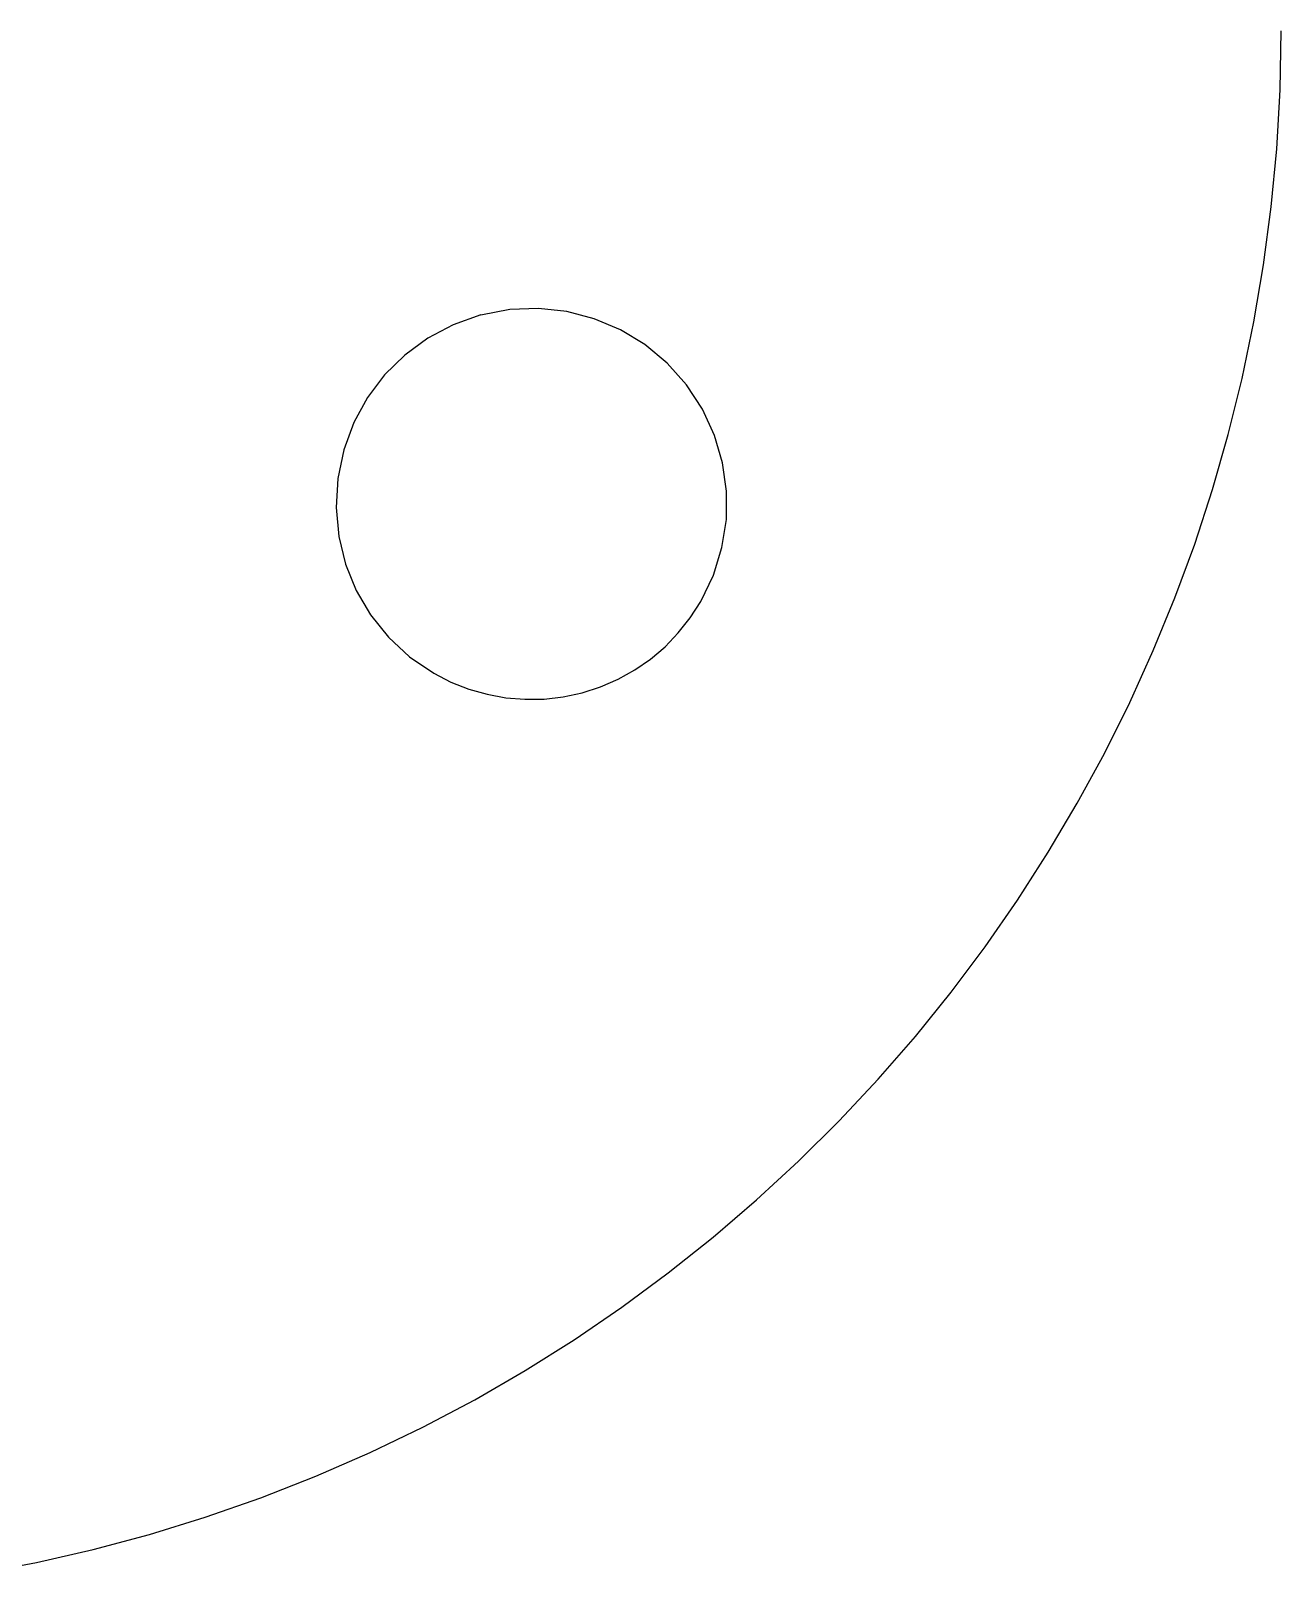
# Model space of a CAD drawing. Extents: x -1 to 307, y 59 to 2706.
# Drawn here: x 184.4 to 307.2, y 2401 to 2552.4 of the extents above; entities that cross this region are included whole.
import ezdxf

# ---------------------------------------------------------------- set-up
doc = ezdxf.new("R2010")
doc.units = 0

msp = doc.modelspace()

# ---------------------------------------------------------------- linework, layer by layer
at = {"layer": 'Layer_1'}
for p, q in [((307.130693, 2546.612445), (307.2398, 2552.418)), ((307.130693, 2546.612445), (307.2398, 2552.418)), ((307.130693, 2546.612445), (307.2398, 2552.418)), ((307.130693, 2546.612445), (307.2398, 2552.418)), ((307.130693, 2546.612445), (307.2398, 2552.418)), ((307.130693, 2546.612445), (307.2398, 2552.418)), ((307.130693, 2546.612445), (307.2398, 2552.418)), ((307.130693, 2546.612445), (307.2398, 2552.418)), ((306.805504, 2540.847517), (307.130693, 2546.612445)), ((306.805504, 2540.847517), (307.130693, 2546.612445)), ((306.805504, 2540.847517), (307.130693, 2546.612445)), ((306.805504, 2540.847517), (307.130693, 2546.612445)), ((306.805504, 2540.847517), (307.130693, 2546.612445)), ((306.805504, 2540.847517), (307.130693, 2546.612445)), ((306.805504, 2540.847517), (307.130693, 2546.612445)), ((306.805504, 2540.847517), (307.130693, 2546.612445)), ((306.267426, 2535.127998), (306.805504, 2540.847517)), ((306.267426, 2535.127998), (306.805504, 2540.847517)), ((306.267426, 2535.127998), (306.805504, 2540.847517)), ((306.267426, 2535.127998), (306.805504, 2540.847517)), ((306.267426, 2535.127998), (306.805504, 2540.847517)), ((306.267426, 2535.127998), (306.805504, 2540.847517)), ((306.267426, 2535.127998), (306.805504, 2540.847517)), ((306.267426, 2535.127998), (306.805504, 2540.847517)), ((305.519657, 2529.45867), (306.267426, 2535.127998)), ((305.519657, 2529.45867), (306.267426, 2535.127998)), ((305.519657, 2529.45867), (306.267426, 2535.127998)), ((305.519657, 2529.45867), (306.267426, 2535.127998)), ((305.519657, 2529.45867), (306.267426, 2535.127998)), ((305.519657, 2529.45867), (306.267426, 2535.127998)), ((305.519657, 2529.45867), (306.267426, 2535.127998)), ((305.519657, 2529.45867), (306.267426, 2535.127998)), ((304.56539, 2523.844316), (305.519657, 2529.45867)), ((304.56539, 2523.844316), (305.519657, 2529.45867)), ((304.56539, 2523.844316), (305.519657, 2529.45867)), ((304.56539, 2523.844316), (305.519657, 2529.45867)), ((304.56539, 2523.844316), (305.519657, 2529.45867)), ((304.56539, 2523.844316), (305.519657, 2529.45867)), ((304.56539, 2523.844316), (305.519657, 2529.45867)), ((304.56539, 2523.844316), (305.519657, 2529.45867)), ((228.633, 2524.52), (225.916533, 2523.569524)), ((228.633, 2524.52), (225.916533, 2523.569524)), ((228.633, 2524.52), (225.916533, 2523.569524)), ((228.633, 2524.52), (225.916533, 2523.569524)), ((228.633, 2524.52), (225.916533, 2523.569524)), ((228.633, 2524.52), (225.916533, 2523.569524)), ((228.633, 2524.52), (225.916533, 2523.569524)), ((228.633, 2524.52), (225.916533, 2523.569524)), ((231.461079, 2525.052664), (228.6333, 2524.51757)), ((231.461079, 2525.052664), (228.6333, 2524.51757)), ((231.461079, 2525.052664), (228.6333, 2524.51757)), ((231.461079, 2525.052664), (228.6333, 2524.51757)), ((231.461079, 2525.052664), (228.6333, 2524.51757)), ((231.461079, 2525.052664), (228.6333, 2524.51757)), ((231.461079, 2525.052664), (228.6333, 2524.51757)), ((231.461079, 2525.052664), (228.6333, 2524.51757)), ((234.289546, 2525.160382), (231.461079, 2525.052664)), ((234.289546, 2525.160382), (231.461079, 2525.052664)), ((234.289546, 2525.160382), (231.461079, 2525.052664)), ((234.289546, 2525.160382), (231.461079, 2525.052664)), ((234.289546, 2525.160382), (231.461079, 2525.052664)), ((234.289546, 2525.160382), (231.461079, 2525.052664)), ((234.289546, 2525.160382), (231.461079, 2525.052664)), ((234.289546, 2525.160382), (231.461079, 2525.052664)), ((237.075133, 2524.855513), (234.289546, 2525.160382)), ((237.075133, 2524.855513), (234.289546, 2525.160382)), ((237.075133, 2524.855513), (234.289546, 2525.160382)), ((237.075133, 2524.855513), (234.289546, 2525.160382)), ((237.075133, 2524.855513), (234.289546, 2525.160382)), ((237.075133, 2524.855513), (234.289546, 2525.160382)), ((237.075133, 2524.855513), (234.289546, 2525.160382)), ((237.075133, 2524.855513), (234.289546, 2525.160382)), ((239.774272, 2524.152846), (237.075133, 2524.855513)), ((239.774272, 2524.152846), (237.075133, 2524.855513)), ((239.774272, 2524.152846), (237.075133, 2524.855513)), ((239.774272, 2524.152846), (237.075133, 2524.855513)), ((239.774272, 2524.152846), (237.075133, 2524.855513)), ((239.774272, 2524.152846), (237.075133, 2524.855513)), ((239.774272, 2524.152846), (237.075133, 2524.855513)), ((239.774272, 2524.152846), (237.075133, 2524.855513)), ((225.916533, 2523.569524), (223.413153, 2522.248582)), ((225.916533, 2523.569524), (223.413153, 2522.248582)), ((225.916533, 2523.569524), (223.413153, 2522.248582)), ((225.916533, 2523.569524), (223.413153, 2522.248582)), ((225.916533, 2523.569524), (223.413153, 2522.248582)), ((225.916533, 2523.569524), (223.413153, 2522.248582)), ((225.916533, 2523.569524), (223.413153, 2522.248582)), ((225.916533, 2523.569524), (223.413153, 2522.248582)), ((242.343397, 2523.067172), (239.774272, 2524.152846)), ((242.343397, 2523.067172), (239.774272, 2524.152846)), ((242.343397, 2523.067172), (239.774272, 2524.152846)), ((242.343397, 2523.067172), (239.774272, 2524.152846)), ((242.343397, 2523.067172), (239.774272, 2524.152846)), ((242.343397, 2523.067172), (239.774272, 2524.152846)), ((242.343397, 2523.067172), (239.774272, 2524.152846)), ((242.343397, 2523.067172), (239.774272, 2524.152846)), ((244.738938, 2521.61328), (242.343397, 2523.067172)), ((244.738938, 2521.61328), (242.343397, 2523.067172)), ((244.738938, 2521.61328), (242.343397, 2523.067172)), ((244.738938, 2521.61328), (242.343397, 2523.067172)), ((244.738938, 2521.61328), (242.343397, 2523.067172)), ((244.738938, 2521.61328), (242.343397, 2523.067172)), ((244.738938, 2521.61328), (242.343397, 2523.067172)), ((244.738938, 2521.61328), (242.343397, 2523.067172)), ((303.407822, 2518.289717), (304.56539, 2523.844316)), ((303.407822, 2518.289717), (304.56539, 2523.844316)), ((303.407822, 2518.289717), (304.56539, 2523.844316)), ((303.407822, 2518.289717), (304.56539, 2523.844316)), ((303.407822, 2518.289717), (304.56539, 2523.844316)), ((303.407822, 2518.289717), (304.56539, 2523.844316)), ((303.407822, 2518.289717), (304.56539, 2523.844316)), ((303.407822, 2518.289717), (304.56539, 2523.844316)), ((223.413153, 2522.248582), (221.153197, 2520.591765)), ((223.413153, 2522.248582), (221.153197, 2520.591765)), ((223.413153, 2522.248582), (221.153197, 2520.591765)), ((223.413153, 2522.248582), (221.153197, 2520.591765)), ((223.413153, 2522.248582), (221.153197, 2520.591765)), ((223.413153, 2522.248582), (221.153197, 2520.591765)), ((223.413153, 2522.248582), (221.153197, 2520.591765)), ((223.413153, 2522.248582), (221.153197, 2520.591765)), ((246.917328, 2519.805959), (244.738938, 2521.61328)), ((246.917328, 2519.805959), (244.738938, 2521.61328)), ((246.917328, 2519.805959), (244.738938, 2521.61328)), ((246.917328, 2519.805959), (244.738938, 2521.61328)), ((246.917328, 2519.805959), (244.738938, 2521.61328)), ((246.917328, 2519.805959), (244.738938, 2521.61328)), ((246.917328, 2519.805959), (244.738938, 2521.61328)), ((246.917328, 2519.805959), (244.738938, 2521.61328)), ((221.153197, 2520.591765), (219.167003, 2518.633667)), ((221.153197, 2520.591765), (219.167003, 2518.633667)), ((221.153197, 2520.591765), (219.167003, 2518.633667)), ((221.153197, 2520.591765), (219.167003, 2518.633667)), ((221.153197, 2520.591765), (219.167003, 2518.633667)), ((221.153197, 2520.591765), (219.167003, 2518.633667)), ((221.153197, 2520.591765), (219.167003, 2518.633667)), ((221.153197, 2520.591765), (219.167003, 2518.633667)), ((248.835, 2517.66), (246.917328, 2519.805959)), ((248.835, 2517.66), (246.917328, 2519.805959)), ((248.835, 2517.66), (246.917328, 2519.805959)), ((248.835, 2517.66), (246.917328, 2519.805959)), ((248.835, 2517.66), (246.917328, 2519.805959)), ((248.835, 2517.66), (246.917328, 2519.805959)), ((248.835, 2517.66), (246.917328, 2519.805959)), ((248.835, 2517.66), (246.917328, 2519.805959)), ((219.167003, 2518.633667), (217.484908, 2516.40888)), ((219.167003, 2518.633667), (217.484908, 2516.40888)), ((219.167003, 2518.633667), (217.484908, 2516.40888)), ((219.167003, 2518.633667), (217.484908, 2516.40888)), ((219.167003, 2518.633667), (217.484908, 2516.40888)), ((219.167003, 2518.633667), (217.484908, 2516.40888)), ((219.167003, 2518.633667), (217.484908, 2516.40888)), ((219.167003, 2518.633667), (217.484908, 2516.40888)), ((302.050147, 2512.799655), (303.407822, 2518.289717)), ((302.050147, 2512.799655), (303.407822, 2518.289717)), ((302.050147, 2512.799655), (303.407822, 2518.289717)), ((302.050147, 2512.799655), (303.407822, 2518.289717)), ((302.050147, 2512.799655), (303.407822, 2518.289717)), ((302.050147, 2512.799655), (303.407822, 2518.289717)), ((302.050147, 2512.799655), (303.407822, 2518.289717)), ((302.050147, 2512.799655), (303.407822, 2518.289717)), ((250.41121, 2515.260462), (248.83471, 2517.6682)), ((250.41121, 2515.260462), (248.83471, 2517.6682)), ((250.41121, 2515.260462), (248.83471, 2517.6682)), ((250.41121, 2515.260462), (248.83471, 2517.6682)), ((250.41121, 2515.260462), (248.83471, 2517.6682)), ((250.41121, 2515.260462), (248.83471, 2517.6682)), ((250.41121, 2515.260462), (248.83471, 2517.6682)), ((250.41121, 2515.260462), (248.83471, 2517.6682)), ((217.484908, 2516.40888), (216.137251, 2513.951995)), ((217.484908, 2516.40888), (216.137251, 2513.951995)), ((217.484908, 2516.40888), (216.137251, 2513.951995)), ((217.484908, 2516.40888), (216.137251, 2513.951995)), ((217.484908, 2516.40888), (216.137251, 2513.951995)), ((217.484908, 2516.40888), (216.137251, 2513.951995)), ((217.484908, 2516.40888), (216.137251, 2513.951995)), ((217.484908, 2516.40888), (216.137251, 2513.951995)), ((251.593133, 2512.68853), (250.41121, 2515.260462)), ((251.593133, 2512.68853), (250.41121, 2515.260462)), ((251.593133, 2512.68853), (250.41121, 2515.260462)), ((251.593133, 2512.68853), (250.41121, 2515.260462)), ((251.593133, 2512.68853), (250.41121, 2515.260462)), ((251.593133, 2512.68853), (250.41121, 2515.260462)), ((251.593133, 2512.68853), (250.41121, 2515.260462)), ((251.593133, 2512.68853), (250.41121, 2515.260462)), ((216.137251, 2513.951995), (215.154369, 2511.297604)), ((216.137251, 2513.951995), (215.154369, 2511.297604)), ((216.137251, 2513.951995), (215.154369, 2511.297604)), ((216.137251, 2513.951995), (215.154369, 2511.297604)), ((216.137251, 2513.951995), (215.154369, 2511.297604)), ((216.137251, 2513.951995), (215.154369, 2511.297604)), ((216.137251, 2513.951995), (215.154369, 2511.297604)), ((216.137251, 2513.951995), (215.154369, 2511.297604)), ((252.377468, 2509.998318), (251.593133, 2512.68853)), ((252.377468, 2509.998318), (251.593133, 2512.68853)), ((252.377468, 2509.998318), (251.593133, 2512.68853)), ((252.377468, 2509.998318), (251.593133, 2512.68853)), ((252.377468, 2509.998318), (251.593133, 2512.68853)), ((252.377468, 2509.998318), (251.593133, 2512.68853)), ((252.377468, 2509.998318), (251.593133, 2512.68853)), ((252.377468, 2509.998318), (251.593133, 2512.68853)), ((300.495561, 2507.378912), (302.050147, 2512.799655)), ((300.495561, 2507.378912), (302.050147, 2512.799655)), ((300.495561, 2507.378912), (302.050147, 2512.799655)), ((300.495561, 2507.378912), (302.050147, 2512.799655)), ((300.495561, 2507.378912), (302.050147, 2512.799655)), ((300.495561, 2507.378912), (302.050147, 2512.799655)), ((300.495561, 2507.378912), (302.050147, 2512.799655)), ((300.495561, 2507.378912), (302.050147, 2512.799655)), ((215.154369, 2511.297604), (214.5666, 2508.4803)), ((215.154369, 2511.297604), (214.5666, 2508.4803)), ((215.154369, 2511.297604), (214.5666, 2508.4803)), ((215.154369, 2511.297604), (214.5666, 2508.4803)), ((215.154369, 2511.297604), (214.5666, 2508.4803)), ((215.154369, 2511.297604), (214.5666, 2508.4803)), ((215.154369, 2511.297604), (214.5666, 2508.4803)), ((215.154369, 2511.297604), (214.5666, 2508.4803)), ((252.761206, 2507.235739), (252.377468, 2509.998318)), ((252.761206, 2507.235739), (252.377468, 2509.998318)), ((252.761206, 2507.235739), (252.377468, 2509.998318)), ((252.761206, 2507.235739), (252.377468, 2509.998318)), ((252.761206, 2507.235739), (252.377468, 2509.998318)), ((252.761206, 2507.235739), (252.377468, 2509.998318)), ((252.761206, 2507.235739), (252.377468, 2509.998318)), ((252.761206, 2507.235739), (252.377468, 2509.998318)), ((214.567, 2508.48), (214.405578, 2505.606589)), ((214.567, 2508.48), (214.405578, 2505.606589)), ((214.567, 2508.48), (214.405578, 2505.606589)), ((214.567, 2508.48), (214.405578, 2505.606589)), ((214.567, 2508.48), (214.405578, 2505.606589)), ((214.567, 2508.48), (214.405578, 2505.606589)), ((214.567, 2508.48), (214.405578, 2505.606589)), ((214.567, 2508.48), (214.405578, 2505.606589)), ((252.741338, 2504.446704), (252.761206, 2507.235739)), ((252.741338, 2504.446704), (252.761206, 2507.235739)), ((252.741338, 2504.446704), (252.761206, 2507.235739)), ((252.741338, 2504.446704), (252.761206, 2507.235739)), ((252.741338, 2504.446704), (252.761206, 2507.235739)), ((252.741338, 2504.446704), (252.761206, 2507.235739)), ((252.741338, 2504.446704), (252.761206, 2507.235739)), ((252.741338, 2504.446704), (252.761206, 2507.235739)), ((298.747259, 2502.032271), (300.495561, 2507.378912)), ((298.747259, 2502.032271), (300.495561, 2507.378912)), ((298.747259, 2502.032271), (300.495561, 2507.378912)), ((298.747259, 2502.032271), (300.495561, 2507.378912)), ((298.747259, 2502.032271), (300.495561, 2507.378912)), ((298.747259, 2502.032271), (300.495561, 2507.378912)), ((298.747259, 2502.032271), (300.495561, 2507.378912)), ((298.747259, 2502.032271), (300.495561, 2507.378912)), ((214.405578, 2505.606589), (214.667967, 2502.788272)), ((214.405578, 2505.606589), (214.667967, 2502.788272)), ((214.405578, 2505.606589), (214.667967, 2502.788272)), ((214.405578, 2505.606589), (214.667967, 2502.788272)), ((214.405578, 2505.606589), (214.667967, 2502.788272)), ((214.405578, 2505.606589), (214.667967, 2502.788272)), ((214.405578, 2505.606589), (214.667967, 2502.788272)), ((214.405578, 2505.606589), (214.667967, 2502.788272)), ((252.314854, 2501.677128), (252.741338, 2504.446704)), ((252.314854, 2501.677128), (252.741338, 2504.446704)), ((252.314854, 2501.677128), (252.741338, 2504.446704)), ((252.314854, 2501.677128), (252.741338, 2504.446704)), ((252.314854, 2501.677128), (252.741338, 2504.446704)), ((252.314854, 2501.677128), (252.741338, 2504.446704)), ((252.314854, 2501.677128), (252.741338, 2504.446704)), ((252.314854, 2501.677128), (252.741338, 2504.446704)), ((214.667967, 2502.788272), (215.333817, 2500.066316)), ((214.667967, 2502.788272), (215.333817, 2500.066316)), ((214.667967, 2502.788272), (215.333817, 2500.066316)), ((214.667967, 2502.788272), (215.333817, 2500.066316)), ((214.667967, 2502.788272), (215.333817, 2500.066316)), ((214.667967, 2502.788272), (215.333817, 2500.066316)), ((214.667967, 2502.788272), (215.333817, 2500.066316)), ((214.667967, 2502.788272), (215.333817, 2500.066316)), ((251.478744, 2498.972922), (252.314854, 2501.677128)), ((251.478744, 2498.972922), (252.314854, 2501.677128)), ((251.478744, 2498.972922), (252.314854, 2501.677128)), ((251.478744, 2498.972922), (252.314854, 2501.677128)), ((251.478744, 2498.972922), (252.314854, 2501.677128)), ((251.478744, 2498.972922), (252.314854, 2501.677128)), ((251.478744, 2498.972922), (252.314854, 2501.677128)), ((251.478744, 2498.972922), (252.314854, 2501.677128)), ((296.808437, 2496.764513), (298.747259, 2502.032271)), ((296.808437, 2496.764513), (298.747259, 2502.032271)), ((296.808437, 2496.764513), (298.747259, 2502.032271)), ((296.808437, 2496.764513), (298.747259, 2502.032271)), ((296.808437, 2496.764513), (298.747259, 2502.032271)), ((296.808437, 2496.764513), (298.747259, 2502.032271)), ((296.808437, 2496.764513), (298.747259, 2502.032271)), ((296.808437, 2496.764513), (298.747259, 2502.032271)), ((215.333817, 2500.066316), (216.382778, 2497.481984)), ((215.333817, 2500.066316), (216.382778, 2497.481984)), ((215.333817, 2500.066316), (216.382778, 2497.481984)), ((215.333817, 2500.066316), (216.382778, 2497.481984)), ((215.333817, 2500.066316), (216.382778, 2497.481984)), ((215.333817, 2500.066316), (216.382778, 2497.481984)), ((215.333817, 2500.066316), (216.382778, 2497.481984)), ((215.333817, 2500.066316), (216.382778, 2497.481984)), ((250.23, 2496.38), (251.478744, 2498.972922)), ((250.23, 2496.38), (251.478744, 2498.972922)), ((250.23, 2496.38), (251.478744, 2498.972922)), ((250.23, 2496.38), (251.478744, 2498.972922)), ((250.23, 2496.38), (251.478744, 2498.972922)), ((250.23, 2496.38), (251.478744, 2498.972922)), ((250.23, 2496.38), (251.478744, 2498.972922)), ((250.23, 2496.38), (251.478744, 2498.972922)), ((216.382778, 2497.481984), (217.794499, 2495.076541)), ((216.382778, 2497.481984), (217.794499, 2495.076541)), ((216.382778, 2497.481984), (217.794499, 2495.076541)), ((216.382778, 2497.481984), (217.794499, 2495.076541)), ((216.382778, 2497.481984), (217.794499, 2495.076541)), ((216.382778, 2497.481984), (217.794499, 2495.076541)), ((216.382778, 2497.481984), (217.794499, 2495.076541)), ((216.382778, 2497.481984), (217.794499, 2495.076541)), ((249.200109, 2494.779319), (250.2303, 2496.37579)), ((249.200109, 2494.779319), (250.2303, 2496.37579)), ((249.200109, 2494.779319), (250.2303, 2496.37579)), ((249.200109, 2494.779319), (250.2303, 2496.37579)), ((249.200109, 2494.779319), (250.2303, 2496.37579)), ((249.200109, 2494.779319), (250.2303, 2496.37579)), ((249.200109, 2494.779319), (250.2303, 2496.37579)), ((249.200109, 2494.779319), (250.2303, 2496.37579)), ((294.68229, 2491.58042), (296.808437, 2496.764513)), ((294.68229, 2491.58042), (296.808437, 2496.764513)), ((294.68229, 2491.58042), (296.808437, 2496.764513)), ((294.68229, 2491.58042), (296.808437, 2496.764513)), ((294.68229, 2491.58042), (296.808437, 2496.764513)), ((294.68229, 2491.58042), (296.808437, 2496.764513)), ((294.68229, 2491.58042), (296.808437, 2496.764513)), ((294.68229, 2491.58042), (296.808437, 2496.764513)), ((217.794499, 2495.076541), (219.548632, 2492.891253)), ((217.794499, 2495.076541), (219.548632, 2492.891253)), ((217.794499, 2495.076541), (219.548632, 2492.891253)), ((217.794499, 2495.076541), (219.548632, 2492.891253)), ((217.794499, 2495.076541), (219.548632, 2492.891253)), ((217.794499, 2495.076541), (219.548632, 2492.891253)), ((217.794499, 2495.076541), (219.548632, 2492.891253)), ((217.794499, 2495.076541), (219.548632, 2492.891253)), ((248.026268, 2493.302899), (249.200109, 2494.779319)), ((248.026268, 2493.302899), (249.200109, 2494.779319)), ((248.026268, 2493.302899), (249.200109, 2494.779319)), ((248.026268, 2493.302899), (249.200109, 2494.779319)), ((248.026268, 2493.302899), (249.200109, 2494.779319)), ((248.026268, 2493.302899), (249.200109, 2494.779319)), ((248.026268, 2493.302899), (249.200109, 2494.779319)), ((248.026268, 2493.302899), (249.200109, 2494.779319)), ((219.548632, 2492.891253), (221.624826, 2490.967385)), ((219.548632, 2492.891253), (221.624826, 2490.967385)), ((219.548632, 2492.891253), (221.624826, 2490.967385)), ((219.548632, 2492.891253), (221.624826, 2490.967385)), ((219.548632, 2492.891253), (221.624826, 2490.967385)), ((219.548632, 2492.891253), (221.624826, 2490.967385)), ((219.548632, 2492.891253), (221.624826, 2490.967385)), ((219.548632, 2492.891253), (221.624826, 2490.967385)), ((246.719587, 2491.954826), (248.026268, 2493.302899)), ((246.719587, 2491.954826), (248.026268, 2493.302899)), ((246.719587, 2491.954826), (248.026268, 2493.302899)), ((246.719587, 2491.954826), (248.026268, 2493.302899)), ((246.719587, 2491.954826), (248.026268, 2493.302899)), ((246.719587, 2491.954826), (248.026268, 2493.302899)), ((246.719587, 2491.954826), (248.026268, 2493.302899)), ((246.719587, 2491.954826), (248.026268, 2493.302899)), ((221.624826, 2490.967385), (224.00273, 2489.3462)), ((221.624826, 2490.967385), (224.00273, 2489.3462)), ((221.624826, 2490.967385), (224.00273, 2489.3462)), ((221.624826, 2490.967385), (224.00273, 2489.3462)), ((221.624826, 2490.967385), (224.00273, 2489.3462)), ((221.624826, 2490.967385), (224.00273, 2489.3462)), ((221.624826, 2490.967385), (224.00273, 2489.3462)), ((221.624826, 2490.967385), (224.00273, 2489.3462)), ((245.290879, 2490.743395), (246.719587, 2491.954826)), ((245.290879, 2490.743395), (246.719587, 2491.954826)), ((245.290879, 2490.743395), (246.719587, 2491.954826)), ((245.290879, 2490.743395), (246.719587, 2491.954826)), ((245.290879, 2490.743395), (246.719587, 2491.954826)), ((245.290879, 2490.743395), (246.719587, 2491.954826)), ((245.290879, 2490.743395), (246.719587, 2491.954826)), ((245.290879, 2490.743395), (246.719587, 2491.954826)), ((292.372013, 2486.484773), (294.68229, 2491.58042)), ((292.372013, 2486.484773), (294.68229, 2491.58042)), ((292.372013, 2486.484773), (294.68229, 2491.58042)), ((292.372013, 2486.484773), (294.68229, 2491.58042)), ((292.372013, 2486.484773), (294.68229, 2491.58042)), ((292.372013, 2486.484773), (294.68229, 2491.58042)), ((292.372013, 2486.484773), (294.68229, 2491.58042)), ((292.372013, 2486.484773), (294.68229, 2491.58042)), ((242.110625, 2488.763641), (243.750954, 2489.676901)), ((242.110625, 2488.763641), (243.750954, 2489.676901)), ((242.110625, 2488.763641), (243.750954, 2489.676901)), ((242.110625, 2488.763641), (243.750954, 2489.676901)), ((242.110625, 2488.763641), (243.750954, 2489.676901)), ((242.110625, 2488.763641), (243.750954, 2489.676901)), ((242.110625, 2488.763641), (243.750954, 2489.676901)), ((242.110625, 2488.763641), (243.750954, 2489.676901)), ((243.750954, 2489.676901), (245.290879, 2490.743395)), ((243.750954, 2489.676901), (245.290879, 2490.743395)), ((243.750954, 2489.676901), (245.290879, 2490.743395)), ((243.750954, 2489.676901), (245.290879, 2490.743395)), ((243.750954, 2489.676901), (245.290879, 2490.743395)), ((243.750954, 2489.676901), (245.290879, 2490.743395)), ((243.750954, 2489.676901), (245.290879, 2490.743395)), ((243.750954, 2489.676901), (245.290879, 2490.743395)), ((224.003, 2489.35), (225.693416, 2488.482526)), ((224.003, 2489.35), (225.693416, 2488.482526)), ((224.003, 2489.35), (225.693416, 2488.482526)), ((224.003, 2489.35), (225.693416, 2488.482526)), ((224.003, 2489.35), (225.693416, 2488.482526)), ((224.003, 2489.35), (225.693416, 2488.482526)), ((224.003, 2489.35), (225.693416, 2488.482526)), ((224.003, 2489.35), (225.693416, 2488.482526)), ((225.693416, 2488.482526), (227.44821, 2487.790843)), ((225.693416, 2488.482526), (227.44821, 2487.790843)), ((225.693416, 2488.482526), (227.44821, 2487.790843)), ((225.693416, 2488.482526), (227.44821, 2487.790843)), ((225.693416, 2488.482526), (227.44821, 2487.790843)), ((225.693416, 2488.482526), (227.44821, 2487.790843)), ((225.693416, 2488.482526), (227.44821, 2487.790843)), ((225.693416, 2488.482526), (227.44821, 2487.790843)), ((238.572, 2487.43), (240.380703, 2488.011908)), ((238.572, 2487.43), (240.380703, 2488.011908)), ((238.572, 2487.43), (240.380703, 2488.011908)), ((238.572, 2487.43), (240.380703, 2488.011908)), ((238.572, 2487.43), (240.380703, 2488.011908)), ((238.572, 2487.43), (240.380703, 2488.011908)), ((238.572, 2487.43), (240.380703, 2488.011908)), ((238.572, 2487.43), (240.380703, 2488.011908)), ((240.380703, 2488.011908), (242.110625, 2488.763641)), ((240.380703, 2488.011908), (242.110625, 2488.763641)), ((240.380703, 2488.011908), (242.110625, 2488.763641)), ((240.380703, 2488.011908), (242.110625, 2488.763641)), ((240.380703, 2488.011908), (242.110625, 2488.763641)), ((240.380703, 2488.011908), (242.110625, 2488.763641)), ((240.380703, 2488.011908), (242.110625, 2488.763641)), ((240.380703, 2488.011908), (242.110625, 2488.763641)), ((227.44821, 2487.790843), (229.253871, 2487.276727)), ((227.44821, 2487.790843), (229.253871, 2487.276727)), ((227.44821, 2487.790843), (229.253871, 2487.276727)), ((227.44821, 2487.790843), (229.253871, 2487.276727)), ((227.44821, 2487.790843), (229.253871, 2487.276727)), ((227.44821, 2487.790843), (229.253871, 2487.276727)), ((227.44821, 2487.790843), (229.253871, 2487.276727)), ((227.44821, 2487.790843), (229.253871, 2487.276727)), ((229.253871, 2487.276727), (231.096887, 2486.941959)), ((229.253871, 2487.276727), (231.096887, 2486.941959)), ((229.253871, 2487.276727), (231.096887, 2486.941959)), ((229.253871, 2487.276727), (231.096887, 2486.941959)), ((229.253871, 2487.276727), (231.096887, 2486.941959)), ((229.253871, 2487.276727), (231.096887, 2486.941959)), ((229.253871, 2487.276727), (231.096887, 2486.941959)), ((229.253871, 2487.276727), (231.096887, 2486.941959)), ((231.096887, 2486.941959), (232.96375, 2486.788315)), ((231.096887, 2486.941959), (232.96375, 2486.788315)), ((231.096887, 2486.941959), (232.96375, 2486.788315)), ((231.096887, 2486.941959), (232.96375, 2486.788315)), ((231.096887, 2486.941959), (232.96375, 2486.788315)), ((231.096887, 2486.941959), (232.96375, 2486.788315)), ((231.096887, 2486.941959), (232.96375, 2486.788315)), ((231.096887, 2486.941959), (232.96375, 2486.788315)), ((232.96375, 2486.788315), (234.840946, 2486.817573)), ((232.96375, 2486.788315), (234.840946, 2486.817573)), ((232.96375, 2486.788315), (234.840946, 2486.817573)), ((232.96375, 2486.788315), (234.840946, 2486.817573)), ((232.96375, 2486.788315), (234.840946, 2486.817573)), ((232.96375, 2486.788315), (234.840946, 2486.817573)), ((232.96375, 2486.788315), (234.840946, 2486.817573)), ((232.96375, 2486.788315), (234.840946, 2486.817573)), ((234.840946, 2486.817573), (236.714967, 2487.031512)), ((234.840946, 2486.817573), (236.714967, 2487.031512)), ((234.840946, 2486.817573), (236.714967, 2487.031512)), ((234.840946, 2486.817573), (236.714967, 2487.031512)), ((234.840946, 2486.817573), (236.714967, 2487.031512)), ((234.840946, 2486.817573), (236.714967, 2487.031512)), ((234.840946, 2486.817573), (236.714967, 2487.031512)), ((234.840946, 2486.817573), (236.714967, 2487.031512)), ((236.714967, 2487.031512), (238.5723, 2487.43191)), ((236.714967, 2487.031512), (238.5723, 2487.43191)), ((236.714967, 2487.031512), (238.5723, 2487.43191)), ((236.714967, 2487.031512), (238.5723, 2487.43191)), ((236.714967, 2487.031512), (238.5723, 2487.43191)), ((236.714967, 2487.031512), (238.5723, 2487.43191)), ((236.714967, 2487.031512), (238.5723, 2487.43191)), ((236.714967, 2487.031512), (238.5723, 2487.43191)), ((289.880801, 2481.482356), (292.372013, 2486.484773)), ((289.880801, 2481.482356), (292.372013, 2486.484773)), ((289.880801, 2481.482356), (292.372013, 2486.484773)), ((289.880801, 2481.482356), (292.372013, 2486.484773)), ((289.880801, 2481.482356), (292.372013, 2486.484773)), ((289.880801, 2481.482356), (292.372013, 2486.484773)), ((289.880801, 2481.482356), (292.372013, 2486.484773)), ((289.880801, 2481.482356), (292.372013, 2486.484773)), ((287.21185, 2476.577951), (289.880801, 2481.482356)), ((287.21185, 2476.577951), (289.880801, 2481.482356)), ((287.21185, 2476.577951), (289.880801, 2481.482356)), ((287.21185, 2476.577951), (289.880801, 2481.482356)), ((287.21185, 2476.577951), (289.880801, 2481.482356)), ((287.21185, 2476.577951), (289.880801, 2481.482356)), ((287.21185, 2476.577951), (289.880801, 2481.482356)), ((287.21185, 2476.577951), (289.880801, 2481.482356)), ((284.368356, 2471.776338), (287.21185, 2476.577951)), ((284.368356, 2471.776338), (287.21185, 2476.577951)), ((284.368356, 2471.776338), (287.21185, 2476.577951)), ((284.368356, 2471.776338), (287.21185, 2476.577951)), ((284.368356, 2471.776338), (287.21185, 2476.577951)), ((284.368356, 2471.776338), (287.21185, 2476.577951)), ((284.368356, 2471.776338), (287.21185, 2476.577951)), ((284.368356, 2471.776338), (287.21185, 2476.577951)), ((281.353512, 2467.0823), (284.368356, 2471.776338)), ((281.353512, 2467.0823), (284.368356, 2471.776338)), ((281.353512, 2467.0823), (284.368356, 2471.776338)), ((281.353512, 2467.0823), (284.368356, 2471.776338)), ((281.353512, 2467.0823), (284.368356, 2471.776338)), ((281.353512, 2467.0823), (284.368356, 2471.776338)), ((281.353512, 2467.0823), (284.368356, 2471.776338)), ((281.353512, 2467.0823), (284.368356, 2471.776338)), ((278.170516, 2462.500619), (281.353512, 2467.0823)), ((278.170516, 2462.500619), (281.353512, 2467.0823)), ((278.170516, 2462.500619), (281.353512, 2467.0823)), ((278.170516, 2462.500619), (281.353512, 2467.0823)), ((278.170516, 2462.500619), (281.353512, 2467.0823)), ((278.170516, 2462.500619), (281.353512, 2467.0823)), ((278.170516, 2462.500619), (281.353512, 2467.0823)), ((278.170516, 2462.500619), (281.353512, 2467.0823)), ((274.822562, 2458.036078), (278.170516, 2462.500619)), ((274.822562, 2458.036078), (278.170516, 2462.500619)), ((274.822562, 2458.036078), (278.170516, 2462.500619)), ((274.822562, 2458.036078), (278.170516, 2462.500619)), ((274.822562, 2458.036078), (278.170516, 2462.500619)), ((274.822562, 2458.036078), (278.170516, 2462.500619)), ((274.822562, 2458.036078), (278.170516, 2462.500619)), ((274.822562, 2458.036078), (278.170516, 2462.500619)), ((271.312845, 2453.693457), (274.822562, 2458.036078)), ((271.312845, 2453.693457), (274.822562, 2458.036078)), ((271.312845, 2453.693457), (274.822562, 2458.036078)), ((271.312845, 2453.693457), (274.822562, 2458.036078)), ((271.312845, 2453.693457), (274.822562, 2458.036078)), ((271.312845, 2453.693457), (274.822562, 2458.036078)), ((271.312845, 2453.693457), (274.822562, 2458.036078)), ((271.312845, 2453.693457), (274.822562, 2458.036078)), ((267.644561, 2449.477539), (271.312845, 2453.693457)), ((267.644561, 2449.477539), (271.312845, 2453.693457)), ((267.644561, 2449.477539), (271.312845, 2453.693457)), ((267.644561, 2449.477539), (271.312845, 2453.693457)), ((267.644561, 2449.477539), (271.312845, 2453.693457)), ((267.644561, 2449.477539), (271.312845, 2453.693457)), ((267.644561, 2449.477539), (271.312845, 2453.693457)), ((267.644561, 2449.477539), (271.312845, 2453.693457)), ((263.820905, 2445.393106), (267.644561, 2449.477539)), ((263.820905, 2445.393106), (267.644561, 2449.477539)), ((263.820905, 2445.393106), (267.644561, 2449.477539)), ((263.820905, 2445.393106), (267.644561, 2449.477539)), ((263.820905, 2445.393106), (267.644561, 2449.477539)), ((263.820905, 2445.393106), (267.644561, 2449.477539)), ((263.820905, 2445.393106), (267.644561, 2449.477539)), ((263.820905, 2445.393106), (267.644561, 2449.477539)), ((259.845072, 2441.44494), (263.820905, 2445.393106)), ((259.845072, 2441.44494), (263.820905, 2445.393106)), ((259.845072, 2441.44494), (263.820905, 2445.393106)), ((259.845072, 2441.44494), (263.820905, 2445.393106)), ((259.845072, 2441.44494), (263.820905, 2445.393106)), ((259.845072, 2441.44494), (263.820905, 2445.393106)), ((259.845072, 2441.44494), (263.820905, 2445.393106)), ((259.845072, 2441.44494), (263.820905, 2445.393106)), ((255.720258, 2437.637824), (259.845072, 2441.44494)), ((255.720258, 2437.637824), (259.845072, 2441.44494)), ((255.720258, 2437.637824), (259.845072, 2441.44494)), ((255.720258, 2437.637824), (259.845072, 2441.44494)), ((255.720258, 2437.637824), (259.845072, 2441.44494)), ((255.720258, 2437.637824), (259.845072, 2441.44494)), ((255.720258, 2437.637824), (259.845072, 2441.44494)), ((255.720258, 2437.637824), (259.845072, 2441.44494)), ((251.449658, 2433.976538), (255.720258, 2437.637824)), ((251.449658, 2433.976538), (255.720258, 2437.637824)), ((251.449658, 2433.976538), (255.720258, 2437.637824)), ((251.449658, 2433.976538), (255.720258, 2437.637824)), ((251.449658, 2433.976538), (255.720258, 2437.637824)), ((251.449658, 2433.976538), (255.720258, 2437.637824)), ((251.449658, 2433.976538), (255.720258, 2437.637824)), ((251.449658, 2433.976538), (255.720258, 2437.637824)), ((247.036467, 2430.465864), (251.449658, 2433.976538)), ((247.036467, 2430.465864), (251.449658, 2433.976538)), ((247.036467, 2430.465864), (251.449658, 2433.976538)), ((247.036467, 2430.465864), (251.449658, 2433.976538)), ((247.036467, 2430.465864), (251.449658, 2433.976538)), ((247.036467, 2430.465864), (251.449658, 2433.976538)), ((247.036467, 2430.465864), (251.449658, 2433.976538)), ((247.036467, 2430.465864), (251.449658, 2433.976538)), ((242.483881, 2427.110586), (247.036467, 2430.465864)), ((242.483881, 2427.110586), (247.036467, 2430.465864)), ((242.483881, 2427.110586), (247.036467, 2430.465864)), ((242.483881, 2427.110586), (247.036467, 2430.465864)), ((242.483881, 2427.110586), (247.036467, 2430.465864)), ((242.483881, 2427.110586), (247.036467, 2430.465864)), ((242.483881, 2427.110586), (247.036467, 2430.465864)), ((242.483881, 2427.110586), (247.036467, 2430.465864)), ((237.795095, 2423.915485), (242.483881, 2427.110586)), ((237.795095, 2423.915485), (242.483881, 2427.110586)), ((237.795095, 2423.915485), (242.483881, 2427.110586)), ((237.795095, 2423.915485), (242.483881, 2427.110586)), ((237.795095, 2423.915485), (242.483881, 2427.110586)), ((237.795095, 2423.915485), (242.483881, 2427.110586)), ((237.795095, 2423.915485), (242.483881, 2427.110586)), ((237.795095, 2423.915485), (242.483881, 2427.110586)), ((232.973304, 2420.885342), (237.795095, 2423.915485)), ((232.973304, 2420.885342), (237.795095, 2423.915485)), ((232.973304, 2420.885342), (237.795095, 2423.915485)), ((232.973304, 2420.885342), (237.795095, 2423.915485)), ((232.973304, 2420.885342), (237.795095, 2423.915485)), ((232.973304, 2420.885342), (237.795095, 2423.915485)), ((232.973304, 2420.885342), (237.795095, 2423.915485)), ((232.973304, 2420.885342), (237.795095, 2423.915485)), ((228.021704, 2418.02494), (232.973304, 2420.885342)), ((228.021704, 2418.02494), (232.973304, 2420.885342)), ((228.021704, 2418.02494), (232.973304, 2420.885342)), ((228.021704, 2418.02494), (232.973304, 2420.885342)), ((228.021704, 2418.02494), (232.973304, 2420.885342)), ((228.021704, 2418.02494), (232.973304, 2420.885342)), ((228.021704, 2418.02494), (232.973304, 2420.885342)), ((228.021704, 2418.02494), (232.973304, 2420.885342)), ((222.94349, 2415.339062), (228.021704, 2418.02494)), ((222.94349, 2415.339062), (228.021704, 2418.02494)), ((222.94349, 2415.339062), (228.021704, 2418.02494)), ((222.94349, 2415.339062), (228.021704, 2418.02494)), ((222.94349, 2415.339062), (228.021704, 2418.02494)), ((222.94349, 2415.339062), (228.021704, 2418.02494)), ((222.94349, 2415.339062), (228.021704, 2418.02494)), ((222.94349, 2415.339062), (228.021704, 2418.02494)), ((217.741857, 2412.832487), (222.94349, 2415.339062)), ((217.741857, 2412.832487), (222.94349, 2415.339062)), ((217.741857, 2412.832487), (222.94349, 2415.339062)), ((217.741857, 2412.832487), (222.94349, 2415.339062)), ((217.741857, 2412.832487), (222.94349, 2415.339062)), ((217.741857, 2412.832487), (222.94349, 2415.339062)), ((217.741857, 2412.832487), (222.94349, 2415.339062)), ((217.741857, 2412.832487), (222.94349, 2415.339062)), ((212.42, 2410.51), (217.741857, 2412.832487)), ((212.42, 2410.51), (217.741857, 2412.832487)), ((212.42, 2410.51), (217.741857, 2412.832487)), ((212.42, 2410.51), (217.741857, 2412.832487)), ((212.42, 2410.51), (217.741857, 2412.832487)), ((212.42, 2410.51), (217.741857, 2412.832487)), ((212.42, 2410.51), (217.741857, 2412.832487)), ((212.42, 2410.51), (217.741857, 2412.832487)), ((207.014975, 2408.392824), (212.4204, 2410.5137)), ((207.014975, 2408.392824), (212.4204, 2410.5137)), ((207.014975, 2408.392824), (212.4204, 2410.5137)), ((207.014975, 2408.392824), (212.4204, 2410.5137)), ((207.014975, 2408.392824), (212.4204, 2410.5137)), ((207.014975, 2408.392824), (212.4204, 2410.5137)), ((207.014975, 2408.392824), (212.4204, 2410.5137)), ((207.014975, 2408.392824), (212.4204, 2410.5137)), ((201.564397, 2406.487127), (207.014975, 2408.392824)), ((201.564397, 2406.487127), (207.014975, 2408.392824)), ((201.564397, 2406.487127), (207.014975, 2408.392824)), ((201.564397, 2406.487127), (207.014975, 2408.392824)), ((201.564397, 2406.487127), (207.014975, 2408.392824)), ((201.564397, 2406.487127), (207.014975, 2408.392824)), ((201.564397, 2406.487127), (207.014975, 2408.392824)), ((201.564397, 2406.487127), (207.014975, 2408.392824)), ((196.074307, 2404.79549), (201.564397, 2406.487127)), ((196.074307, 2404.79549), (201.564397, 2406.487127)), ((196.074307, 2404.79549), (201.564397, 2406.487127)), ((196.074307, 2404.79549), (201.564397, 2406.487127)), ((196.074307, 2404.79549), (201.564397, 2406.487127)), ((196.074307, 2404.79549), (201.564397, 2406.487127)), ((196.074307, 2404.79549), (201.564397, 2406.487127)), ((196.074307, 2404.79549), (201.564397, 2406.487127)), ((190.550346, 2403.316788), (196.074307, 2404.79549)), ((190.550346, 2403.316788), (196.074307, 2404.79549)), ((190.550346, 2403.316788), (196.074307, 2404.79549)), ((190.550346, 2403.316788), (196.074307, 2404.79549)), ((190.550346, 2403.316788), (196.074307, 2404.79549)), ((190.550346, 2403.316788), (196.074307, 2404.79549)), ((190.550346, 2403.316788), (196.074307, 2404.79549)), ((190.550346, 2403.316788), (196.074307, 2404.79549)), ((184.998154, 2402.049901), (190.550346, 2403.316788)), ((184.998154, 2402.049901), (190.550346, 2403.316788)), ((184.998154, 2402.049901), (190.550346, 2403.316788)), ((184.998154, 2402.049901), (190.550346, 2403.316788)), ((184.998154, 2402.049901), (190.550346, 2403.316788)), ((184.998154, 2402.049901), (190.550346, 2403.316788)), ((184.998154, 2402.049901), (190.550346, 2403.316788)), ((184.998154, 2402.049901), (190.550346, 2403.316788)), ((179.423372, 2400.993707), (184.998154, 2402.049901)), ((179.423372, 2400.993707), (184.998154, 2402.049901)), ((179.423372, 2400.993707), (184.998154, 2402.049901)), ((179.423372, 2400.993707), (184.998154, 2402.049901)), ((179.423372, 2400.993707), (184.998154, 2402.049901)), ((179.423372, 2400.993707), (184.998154, 2402.049901)), ((179.423372, 2400.993707), (184.998154, 2402.049901)), ((179.423372, 2400.993707), (184.998154, 2402.049901))]:
    msp.add_line(p, q, dxfattribs=at)

doc.saveas('drawing.dxf')
